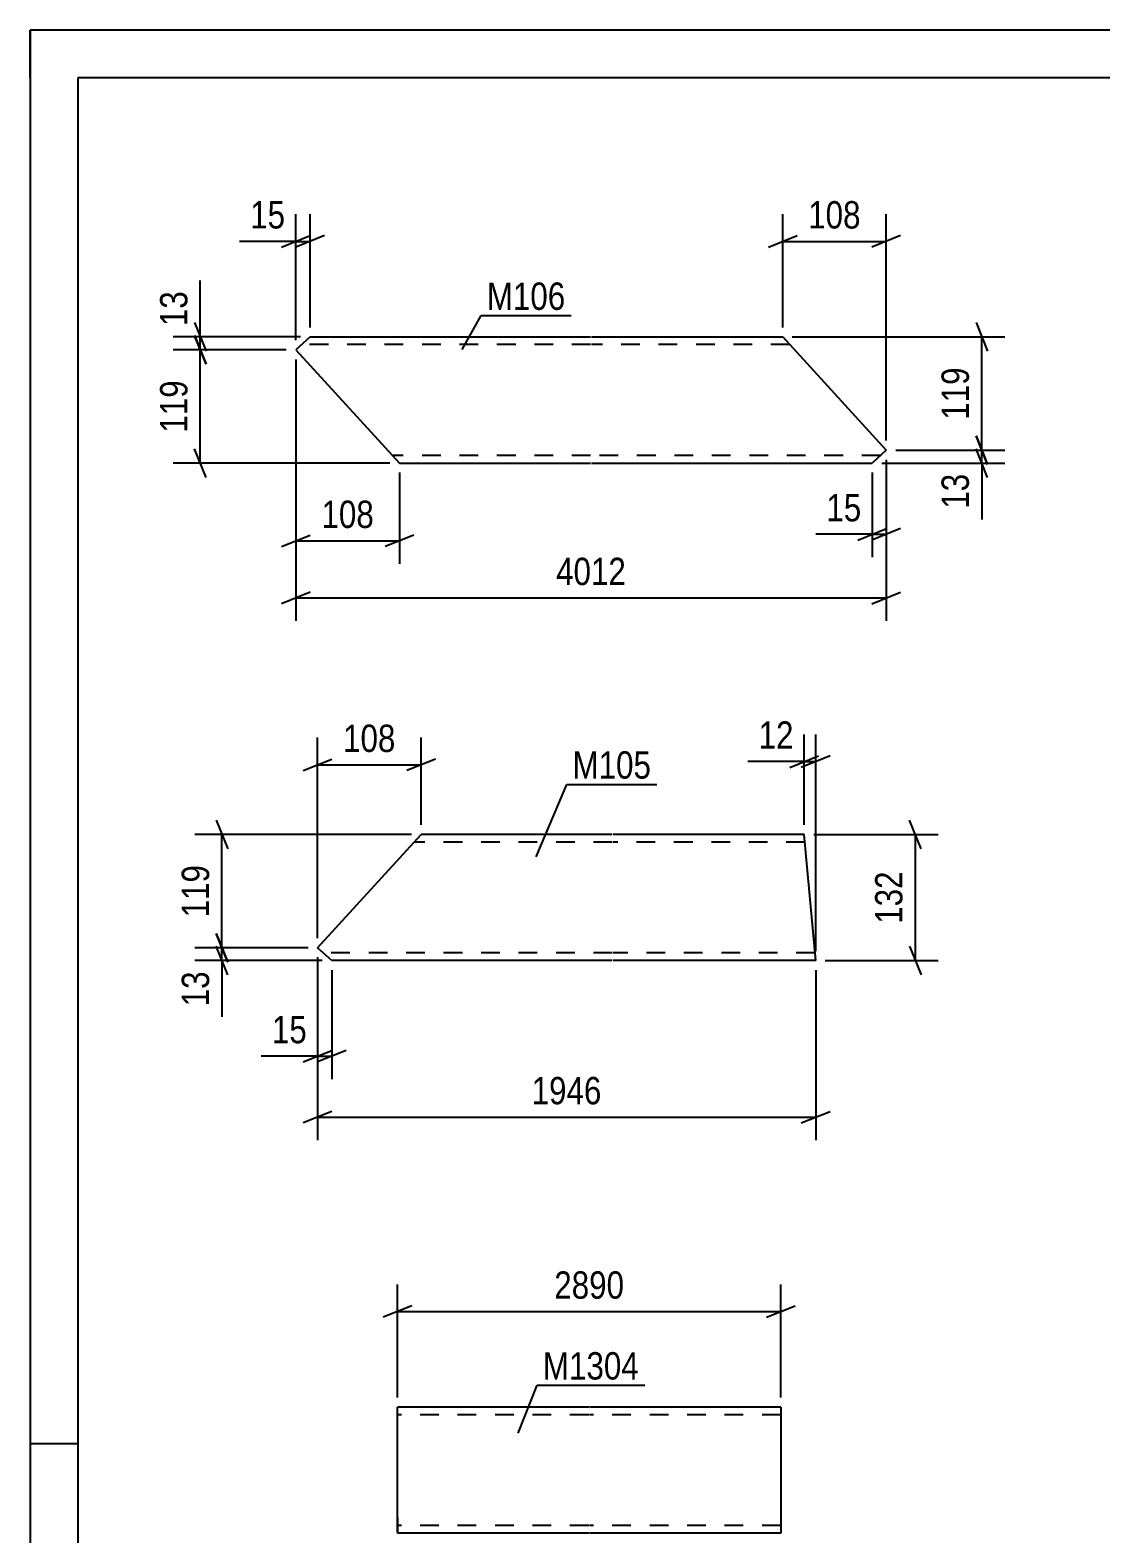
# Model space of a CAD drawing. Header units: millimetres. Extents: x 0 to 420, y 0 to 297.
# Drawn here: x 0 to 112, y 139.6 to 297 of the extents above; entities that cross this region are included whole.
import ezdxf

# ---------------------------------------------------------------- set-up
doc = ezdxf.new("R2010")
doc.units = ezdxf.units.MM
doc.linetypes.add('DXK_LINE_DOT2', pattern=[3.9198, 1.9599, -1.9599])
doc.styles.add('Arial Narrow', font='ARIALN.TTF', dxfattribs={"height": 0.2})

# ---------------------------------------------------------------- blocks, each defined once
blk = doc.blocks.new('Unknown-122570159-1134')
at = {"color": 5, "linetype": 'Continuous'}
for p, q in [((420, 297), (0, 297)), ((0, 297), (0, 0)), ((0, 292), (0, 297)), ((415, 292), (5, 292)), ((5, 292), (5, 5)), ((5, 149), (0, 149))]:
    blk.add_line(p, q, dxfattribs=at)
blk = doc.blocks.new('Part-122570159-10365 - 10360')
at = {"color": 2, "linetype": 'Continuous'}
for p, q in [((29.29, 264.88), (27.81, 263.53)), ((29.29, 264.88), (58.65, 264.88)), ((58.75, 264.88), (78.75, 264.88)), ((78.75, 264.88), (89.58, 253.03)), ((27.81, 263.53), (38.65, 251.68)), ((89.58, 253.03), (88.11, 251.68)), ((38.65, 251.68), (58.65, 251.68)), ((58.75, 251.68), (88.11, 251.68))]:
    blk.add_line(p, q, dxfattribs=at)
at = {"color": 7, "linetype": 'DXK_LINE_DOT2'}
for p, q in [((58.65, 264.08), (28.41, 264.08)), ((79.48, 264.08), (58.75, 264.08)), ((58.65, 252.48), (37.91, 252.48)), ((88.98, 252.48), (58.75, 252.48))]:
    blk.add_line(p, q, dxfattribs=at)
blk = doc.blocks.new('Part-122570159-10373 - 10372')
at = {"color": 2, "linetype": 'Continuous'}
for p, q in [((30.08, 200.94), (40.91, 212.79)), ((60.91, 212.79), (40.91, 212.79)), ((81.01, 212.79), (61.01, 212.79)), ((82.2, 199.59), (81.01, 212.79)), ((31.56, 199.59), (30.08, 200.94)), ((60.91, 199.59), (31.56, 199.59)), ((82.2, 199.59), (61.01, 199.59))]:
    blk.add_line(p, q, dxfattribs=at)
at = {"color": 7, "linetype": 'DXK_LINE_DOT2'}
for p, q in [((60.91, 211.99), (40.18, 211.99)), ((81.09, 211.99), (61.01, 211.99)), ((60.91, 200.39), (30.68, 200.39)), ((82.13, 200.39), (61.01, 200.39)), ((82.13, 200.39), (82.12, 200.45))]:
    blk.add_line(p, q, dxfattribs=at)
blk = doc.blocks.new('Part-122570159-10386 - 10385')
at = {"color": 2, "linetype": 'Continuous'}
for p, q in [((58.45, 152.85), (38.45, 152.85)), ((38.45, 141.25), (38.45, 152.85)), ((78.55, 152.85), (58.55, 152.85)), ((78.55, 152.85), (78.55, 139.65)), ((38.45, 141.25), (38.45, 139.65)), ((58.45, 139.65), (38.45, 139.65)), ((78.55, 139.65), (58.55, 139.65))]:
    blk.add_line(p, q, dxfattribs=at)
at = {"color": 7, "linetype": 'DXK_LINE_DOT2'}
for p, q in [((58.45, 152.05), (38.45, 152.05)), ((78.55, 152.05), (58.55, 152.05)), ((38.45, 139.77), (38.45, 141.25)), ((38.45, 140.45), (38.45, 140.51)), ((58.45, 140.45), (38.45, 140.45)), ((78.55, 140.45), (58.55, 140.45)), ((78.55, 140.45), (78.55, 140.51))]:
    blk.add_line(p, q, dxfattribs=at)
blk = doc.blocks.new('StraightDimension-122570159-10564 - 10360')
at = {"color": 7, "linetype": 'Continuous'}
for p, q in [((89.58, 252.03), (89.58, 241.82)), ((88.11, 250.68), (88.11, 241.82)), ((86.61, 243.62), (89.61, 244.82)), ((91.08, 244.82), (88.08, 243.62)), ((88.11, 244.22), (89.58, 244.22))]:
    blk.add_line(p, q, dxfattribs=at)
at = {"color": 0}
blk.add_wipeout([(87.58, 244.97), (87.58, 249.17), (82.72, 249.17), (82.72, 244.97)], dxfattribs=at)
at = {"color": 7, "linetype": 'Continuous'}
blk.add_line((88.11, 244.22), (82.2, 244.22), dxfattribs=at)
blk.add_line((88.11, 244.22), (82.2, 244.22), dxfattribs=at)
at = {"color": 3, "style": 'Arial Narrow'}
blk.add_text('15', height=2.863, dxfattribs=at).set_placement((83.32, 245.57))
blk = doc.blocks.new('StraightDimension-122570159-12027 - 10360')
at = {"color": 7, "linetype": 'Continuous'}
for p, q in [((17.21, 266.38), (18.41, 263.38)), ((28.29, 264.88), (14.96, 264.88)), ((18.41, 262.03), (17.21, 265.03)), ((17.81, 263.53), (17.81, 264.88)), ((26.81, 263.53), (14.96, 263.53))]:
    blk.add_line(p, q, dxfattribs=at)
at = {"color": 0}
blk.add_wipeout([(17.06, 270.26), (12.86, 270.26), (12.86, 265.41), (17.06, 265.41)], dxfattribs=at)
at = {"color": 7, "linetype": 'Continuous'}
blk.add_line((17.81, 264.88), (17.81, 270.79), dxfattribs=at)
blk.add_line((17.81, 264.88), (17.81, 270.79), dxfattribs=at)
at = {"color": 3, "style": 'Arial Narrow'}
blk.add_text('13', height=2.863, rotation=90.0002, dxfattribs=at).set_placement((16.46, 266.01))
blk = doc.blocks.new('StraightDimension-122570159-10577 - 10360')
at = {"color": 7, "linetype": 'Continuous'}
for p, q in [((27.81, 264.53), (27.81, 277.73)), ((29.29, 265.88), (29.29, 277.73)), ((26.31, 274.28), (29.31, 275.48)), ((30.79, 275.48), (27.79, 274.28)), ((27.81, 274.88), (29.29, 274.88))]:
    blk.add_line(p, q, dxfattribs=at)
at = {"color": 0}
blk.add_wipeout([(27.29, 275.63), (27.29, 279.83), (22.43, 279.83), (22.43, 275.63)], dxfattribs=at)
at = {"color": 7, "linetype": 'Continuous'}
blk.add_line((27.81, 274.88), (21.9, 274.88), dxfattribs=at)
blk.add_line((27.81, 274.88), (21.9, 274.88), dxfattribs=at)
at = {"color": 3, "style": 'Arial Narrow'}
blk.add_text('15', height=2.863, dxfattribs=at).set_placement((23.03, 276.23))
blk = doc.blocks.new('StraightDimension-122570159-10569 - 10360')
at = {"color": 7, "linetype": 'Continuous'}
for p, q in [((27.81, 262.53), (27.81, 241.13)), ((38.65, 250.68), (38.65, 241.13)), ((26.31, 242.93), (29.31, 244.13)), ((40.15, 244.13), (37.15, 242.93)), ((27.81, 243.53), (38.65, 243.53))]:
    blk.add_line(p, q, dxfattribs=at)
at = {"color": 0}
blk.add_wipeout([(36.57, 244.28), (36.57, 248.48), (29.89, 248.48), (29.89, 244.28)], dxfattribs=at)
at = {"color": 3, "style": 'Arial Narrow'}
blk.add_text('108', height=2.863, dxfattribs=at).set_placement((30.49, 244.88))
blk = doc.blocks.new('StraightDimension-122570159-10597 - 10360')
at = {"color": 7, "linetype": 'Continuous'}
for p, q in [((27.81, 262.53), (27.81, 235.15)), ((89.58, 252.03), (89.58, 235.15)), ((29.31, 238.15), (26.31, 236.95)), ((88.08, 236.95), (91.08, 238.15)), ((27.81, 237.55), (89.58, 237.55))]:
    blk.add_line(p, q, dxfattribs=at)
at = {"color": 0}
blk.add_wipeout([(62.95, 238.3), (62.95, 242.5), (54.44, 242.5), (54.44, 238.3)], dxfattribs=at)
at = {"color": 3, "style": 'Arial Narrow'}
blk.add_text('4012', height=2.863, dxfattribs=at).set_placement((55.04, 238.9))
blk = doc.blocks.new('StraightDimension-122570159-10573 - 10360')
at = {"color": 7, "linetype": 'Continuous'}
for p, q in [((78.75, 265.88), (78.75, 277.73)), ((89.58, 254.03), (89.58, 277.73)), ((77.25, 274.28), (80.25, 275.48)), ((78.75, 274.88), (89.58, 274.88)), ((91.08, 275.48), (88.08, 274.28))]:
    blk.add_line(p, q, dxfattribs=at)
at = {"color": 0}
blk.add_wipeout([(87.51, 275.63), (87.51, 279.83), (80.82, 279.83), (80.82, 275.63)], dxfattribs=at)
at = {"color": 3, "style": 'Arial Narrow'}
blk.add_text('108', height=2.863, dxfattribs=at).set_placement((81.42, 276.23))
blk = doc.blocks.new('StraightDimension-122570159-12028 - 10360')
at = {"color": 7, "linetype": 'Continuous'}
for p, q in [((17.21, 265.03), (18.41, 262.03)), ((26.81, 263.53), (14.96, 263.53)), ((17.81, 251.68), (17.81, 263.53)), ((18.41, 250.18), (17.21, 253.18)), ((37.65, 251.68), (14.96, 251.68))]:
    blk.add_line(p, q, dxfattribs=at)
at = {"color": 0}
blk.add_wipeout([(17.06, 260.95), (12.86, 260.95), (12.86, 254.26), (17.06, 254.26)], dxfattribs=at)
at = {"color": 3, "style": 'Arial Narrow'}
blk.add_text('119', height=2.863, rotation=90.0002, dxfattribs=at).set_placement((16.46, 254.86))
blk = doc.blocks.new('StraightDimension-122570159-12062 - 10360')
at = {"color": 7, "linetype": 'Continuous'}
for p, q in [((98.98, 266.38), (100.18, 263.38)), ((79.75, 264.88), (101.98, 264.88)), ((99.58, 253.03), (99.58, 264.88)), ((100.18, 251.53), (98.98, 254.53)), ((90.58, 253.03), (101.98, 253.03))]:
    blk.add_line(p, q, dxfattribs=at)
at = {"color": 0}
blk.add_wipeout([(98.83, 262.3), (94.63, 262.3), (94.63, 255.61), (98.83, 255.61)], dxfattribs=at)
at = {"color": 3, "style": 'Arial Narrow'}
blk.add_text('119', height=2.863, rotation=90.0002, dxfattribs=at).set_placement((98.23, 256.21))
blk = doc.blocks.new('StraightDimension-122570159-12063 - 10360')
at = {"color": 7, "linetype": 'Continuous'}
for p, q in [((98.98, 254.53), (100.18, 251.53)), ((90.58, 253.03), (101.98, 253.03)), ((100.18, 250.18), (98.98, 253.18)), ((99.58, 251.68), (99.58, 253.03)), ((89.11, 251.68), (101.98, 251.68))]:
    blk.add_line(p, q, dxfattribs=at)
at = {"color": 0}
blk.add_wipeout([(98.83, 251.16), (94.63, 251.16), (94.63, 246.3), (98.83, 246.3)], dxfattribs=at)
at = {"color": 7, "linetype": 'Continuous'}
blk.add_line((99.58, 251.68), (99.58, 245.78), dxfattribs=at)
blk.add_line((99.58, 251.68), (99.58, 245.78), dxfattribs=at)
at = {"color": 3, "style": 'Arial Narrow'}
blk.add_text('13', height=2.863, rotation=90.0002, dxfattribs=at).set_placement((98.23, 246.9))
blk = doc.blocks.new('StraightDimension-122570159-12096 - 10372')
at = {"color": 7, "linetype": 'Continuous'}
for p, q in [((93.23, 211.29), (92.03, 214.29)), ((82.01, 212.79), (95.03, 212.79)), ((92.63, 199.59), (92.63, 212.79)), ((92.03, 201.09), (93.23, 198.09)), ((83.2, 199.59), (95.03, 199.59))]:
    blk.add_line(p, q, dxfattribs=at)
at = {"color": 0}
blk.add_wipeout([(91.88, 209.53), (87.68, 209.53), (87.68, 202.85), (91.88, 202.85)], dxfattribs=at)
at = {"color": 3, "style": 'Arial Narrow'}
blk.add_text('132', height=2.863, rotation=90.0002, dxfattribs=at).set_placement((91.28, 203.45))
blk = doc.blocks.new('StraightDimension-122570159-12133 - 10372')
at = {"color": 7, "linetype": 'Continuous'}
for p, q in [((19.48, 214.29), (20.68, 211.29)), ((39.91, 212.79), (17.23, 212.79)), ((20.08, 200.94), (20.08, 212.79)), ((20.68, 199.44), (19.48, 202.44)), ((29.08, 200.94), (17.23, 200.94))]:
    blk.add_line(p, q, dxfattribs=at)
at = {"color": 0}
blk.add_wipeout([(19.33, 210.21), (15.13, 210.21), (15.13, 203.52), (19.33, 203.52)], dxfattribs=at)
at = {"color": 3, "style": 'Arial Narrow'}
blk.add_text('119', height=2.863, rotation=90.0002, dxfattribs=at).set_placement((18.73, 204.12))
blk = doc.blocks.new('StraightDimension-122570159-10609 - 10372')
at = {"color": 7, "linetype": 'Continuous'}
for p, q in [((30.08, 199.94), (30.08, 187.19)), ((31.56, 198.59), (31.56, 187.19)), ((28.58, 188.99), (31.58, 190.19)), ((33.06, 190.19), (30.06, 188.99)), ((30.08, 189.59), (31.56, 189.59))]:
    blk.add_line(p, q, dxfattribs=at)
at = {"color": 0}
blk.add_wipeout([(29.55, 190.34), (29.55, 194.54), (24.7, 194.54), (24.7, 190.34)], dxfattribs=at)
at = {"color": 7, "linetype": 'Continuous'}
blk.add_line((30.08, 189.59), (24.17, 189.59), dxfattribs=at)
blk.add_line((30.08, 189.59), (24.17, 189.59), dxfattribs=at)
at = {"color": 3, "style": 'Arial Narrow'}
blk.add_text('15', height=2.863, dxfattribs=at).set_placement((25.3, 190.94))
blk = doc.blocks.new('StraightDimension-122570159-10601 - 10372')
at = {"color": 7, "linetype": 'Continuous'}
for p, q in [((81.01, 213.79), (81.01, 223.27)), ((82.2, 200.59), (82.2, 223.27)), ((79.51, 219.82), (82.51, 221.02)), ((83.7, 221.02), (80.7, 219.82)), ((81.01, 220.42), (82.2, 220.42))]:
    blk.add_line(p, q, dxfattribs=at)
at = {"color": 0}
blk.add_wipeout([(80.49, 221.17), (80.49, 225.37), (75.63, 225.37), (75.63, 221.17)], dxfattribs=at)
at = {"color": 7, "linetype": 'Continuous'}
blk.add_line((81.01, 220.42), (75.11, 220.42), dxfattribs=at)
blk.add_line((81.01, 220.42), (75.11, 220.42), dxfattribs=at)
at = {"color": 3, "style": 'Arial Narrow'}
blk.add_text('12', height=2.863, dxfattribs=at).set_placement((76.23, 221.77))
blk = doc.blocks.new('StraightDimension-122570159-10605 - 10372')
at = {"color": 7, "linetype": 'Continuous'}
for p, q in [((30.08, 201.94), (30.08, 222.93)), ((40.91, 213.79), (40.91, 222.93)), ((28.58, 219.48), (31.58, 220.68)), ((42.41, 220.68), (39.41, 219.48)), ((30.08, 220.08), (40.91, 220.08))]:
    blk.add_line(p, q, dxfattribs=at)
at = {"color": 0}
blk.add_wipeout([(38.84, 220.83), (38.84, 225.03), (32.15, 225.03), (32.15, 220.83)], dxfattribs=at)
at = {"color": 3, "style": 'Arial Narrow'}
blk.add_text('108', height=2.863, dxfattribs=at).set_placement((32.75, 221.43))
blk = doc.blocks.new('StraightDimension-122570159-10627 - 10372')
at = {"color": 7, "linetype": 'Continuous'}
for p, q in [((30.08, 199.94), (30.08, 180.8)), ((82.2, 198.59), (82.2, 180.8)), ((31.58, 183.8), (28.58, 182.6)), ((30.08, 183.2), (82.2, 183.2)), ((80.7, 182.6), (83.7, 183.8))]:
    blk.add_line(p, q, dxfattribs=at)
at = {"color": 0}
blk.add_wipeout([(60.4, 183.95), (60.4, 188.15), (51.88, 188.15), (51.88, 183.95)], dxfattribs=at)
at = {"color": 3, "style": 'Arial Narrow'}
blk.add_text('1946', height=2.863, dxfattribs=at).set_placement((52.48, 184.55))
blk = doc.blocks.new('StraightDimension-122570159-12134 - 10372')
at = {"color": 7, "linetype": 'Continuous'}
for p, q in [((19.48, 202.44), (20.68, 199.44)), ((29.08, 200.94), (17.23, 200.94)), ((20.68, 198.09), (19.48, 201.09)), ((20.08, 199.59), (20.08, 200.94)), ((30.56, 199.59), (17.23, 199.59))]:
    blk.add_line(p, q, dxfattribs=at)
at = {"color": 0}
blk.add_wipeout([(19.33, 199.07), (15.13, 199.07), (15.13, 194.21), (19.33, 194.21)], dxfattribs=at)
at = {"color": 7, "linetype": 'Continuous'}
blk.add_line((20.08, 199.59), (20.08, 193.69), dxfattribs=at)
blk.add_line((20.08, 199.59), (20.08, 193.69), dxfattribs=at)
at = {"color": 3, "style": 'Arial Narrow'}
blk.add_text('13', height=2.863, rotation=90.0002, dxfattribs=at).set_placement((18.73, 194.81))
blk = doc.blocks.new('StraightDimension-122570159-10631 - 10385')
at = {"color": 7, "linetype": 'Continuous'}
for p, q in [((38.45, 153.85), (38.45, 165.7)), ((78.55, 153.85), (78.55, 165.7)), ((39.95, 163.45), (36.95, 162.25)), ((38.45, 162.85), (78.55, 162.85)), ((77.05, 162.25), (80.05, 163.45))]:
    blk.add_line(p, q, dxfattribs=at)
at = {"color": 0}
blk.add_wipeout([(62.76, 163.6), (62.76, 167.8), (54.25, 167.8), (54.25, 163.6)], dxfattribs=at)
at = {"color": 3, "style": 'Arial Narrow'}
blk.add_text('2890', height=2.863, dxfattribs=at).set_placement((54.85, 164.2))
blk = doc.blocks.new('Mark-122570159-10927 - 10360')
at = {"color": 0}
blk.add_wipeout([(56.01, 267.71), (56.01, 270.71), (47.79, 270.71), (47.79, 267.71)], dxfattribs=at)
blk.add_wipeout([(56.01, 267.71), (56.01, 270.71), (47.79, 270.71), (47.79, 267.71)], dxfattribs=at)
at = {"color": 30, "linetype": 'Continuous'}
for p, q in [((45.22, 263.56), (47.19, 267.11)), ((47.19, 267.11), (56.61, 267.11))]:
    blk.add_line(p, q, dxfattribs=at)
at = {"color": 3, "style": 'Arial Narrow'}
blk.add_text('M106', height=2.863, dxfattribs=at).set_placement((47.79, 267.71))
blk = doc.blocks.new('Mark-122570159-10930 - 10372')
at = {"color": 0}
blk.add_wipeout([(64.98, 218.64), (64.98, 221.64), (56.76, 221.64), (56.76, 218.64)], dxfattribs=at)
blk.add_wipeout([(64.98, 218.64), (64.98, 221.64), (56.76, 221.64), (56.76, 218.64)], dxfattribs=at)
at = {"color": 30, "linetype": 'Continuous'}
for p, q in [((52.94, 210.47), (56.16, 218.04)), ((56.16, 218.04), (65.58, 218.04))]:
    blk.add_line(p, q, dxfattribs=at)
at = {"color": 3, "style": 'Arial Narrow'}
blk.add_text('M105', height=2.863, dxfattribs=at).set_placement((56.76, 218.64))
blk = doc.blocks.new('Mark-122570159-10933 - 10385')
at = {"color": 0}
blk.add_wipeout([(63.71, 155.74), (63.71, 158.74), (53.66, 158.74), (53.66, 155.74)], dxfattribs=at)
blk.add_wipeout([(63.71, 155.74), (63.71, 158.74), (53.66, 158.74), (53.66, 155.74)], dxfattribs=at)
at = {"color": 30, "linetype": 'Continuous'}
for p, q in [((51.07, 150.14), (53.06, 155.14)), ((53.06, 155.14), (64.31, 155.14))]:
    blk.add_line(p, q, dxfattribs=at)
at = {"color": 3, "style": 'Arial Narrow'}
blk.add_text('M1304', height=2.863, dxfattribs=at).set_placement((53.66, 155.74))

msp = doc.modelspace()

# ---------------------------------------------------------------- block references
for name in ['Unknown-122570159-1134', 'Part-122570159-10365 - 10360', 'Part-122570159-10373 - 10372', 'Part-122570159-10386 - 10385']:
    msp.add_blockref(name, (0, 0))

# ---------------------------------------------------------------- next in the draw order: block references
for name in ['StraightDimension-122570159-12027 - 10360', 'Mark-122570159-10927 - 10360', 'StraightDimension-122570159-10564 - 10360', 'Mark-122570159-10930 - 10372', 'StraightDimension-122570159-12133 - 10372', 'StraightDimension-122570159-12096 - 10372', 'StraightDimension-122570159-10631 - 10385']:
    msp.add_blockref(name, (0, 0))

# ---------------------------------------------------------------- next in the draw order: block references
for name in ['StraightDimension-122570159-10577 - 10360', 'StraightDimension-122570159-10569 - 10360', 'StraightDimension-122570159-10601 - 10372', 'StraightDimension-122570159-10605 - 10372', 'StraightDimension-122570159-10609 - 10372', 'Mark-122570159-10933 - 10385']:
    msp.add_blockref(name, (0, 0))

# ---------------------------------------------------------------- next in the draw order: block references
for name in ['StraightDimension-122570159-10597 - 10360', 'StraightDimension-122570159-10627 - 10372']:
    msp.add_blockref(name, (0, 0))

# ---------------------------------------------------------------- next in the draw order: block references
for name in ['StraightDimension-122570159-10573 - 10360', 'StraightDimension-122570159-12028 - 10360', 'StraightDimension-122570159-12134 - 10372']:
    msp.add_blockref(name, (0, 0))

# ---------------------------------------------------------------- next in the draw order: block references
msp.add_blockref('StraightDimension-122570159-12062 - 10360', (0, 0))

# ---------------------------------------------------------------- next in the draw order: block references
msp.add_blockref('StraightDimension-122570159-12063 - 10360', (0, 0))

doc.saveas('drawing.dxf')
